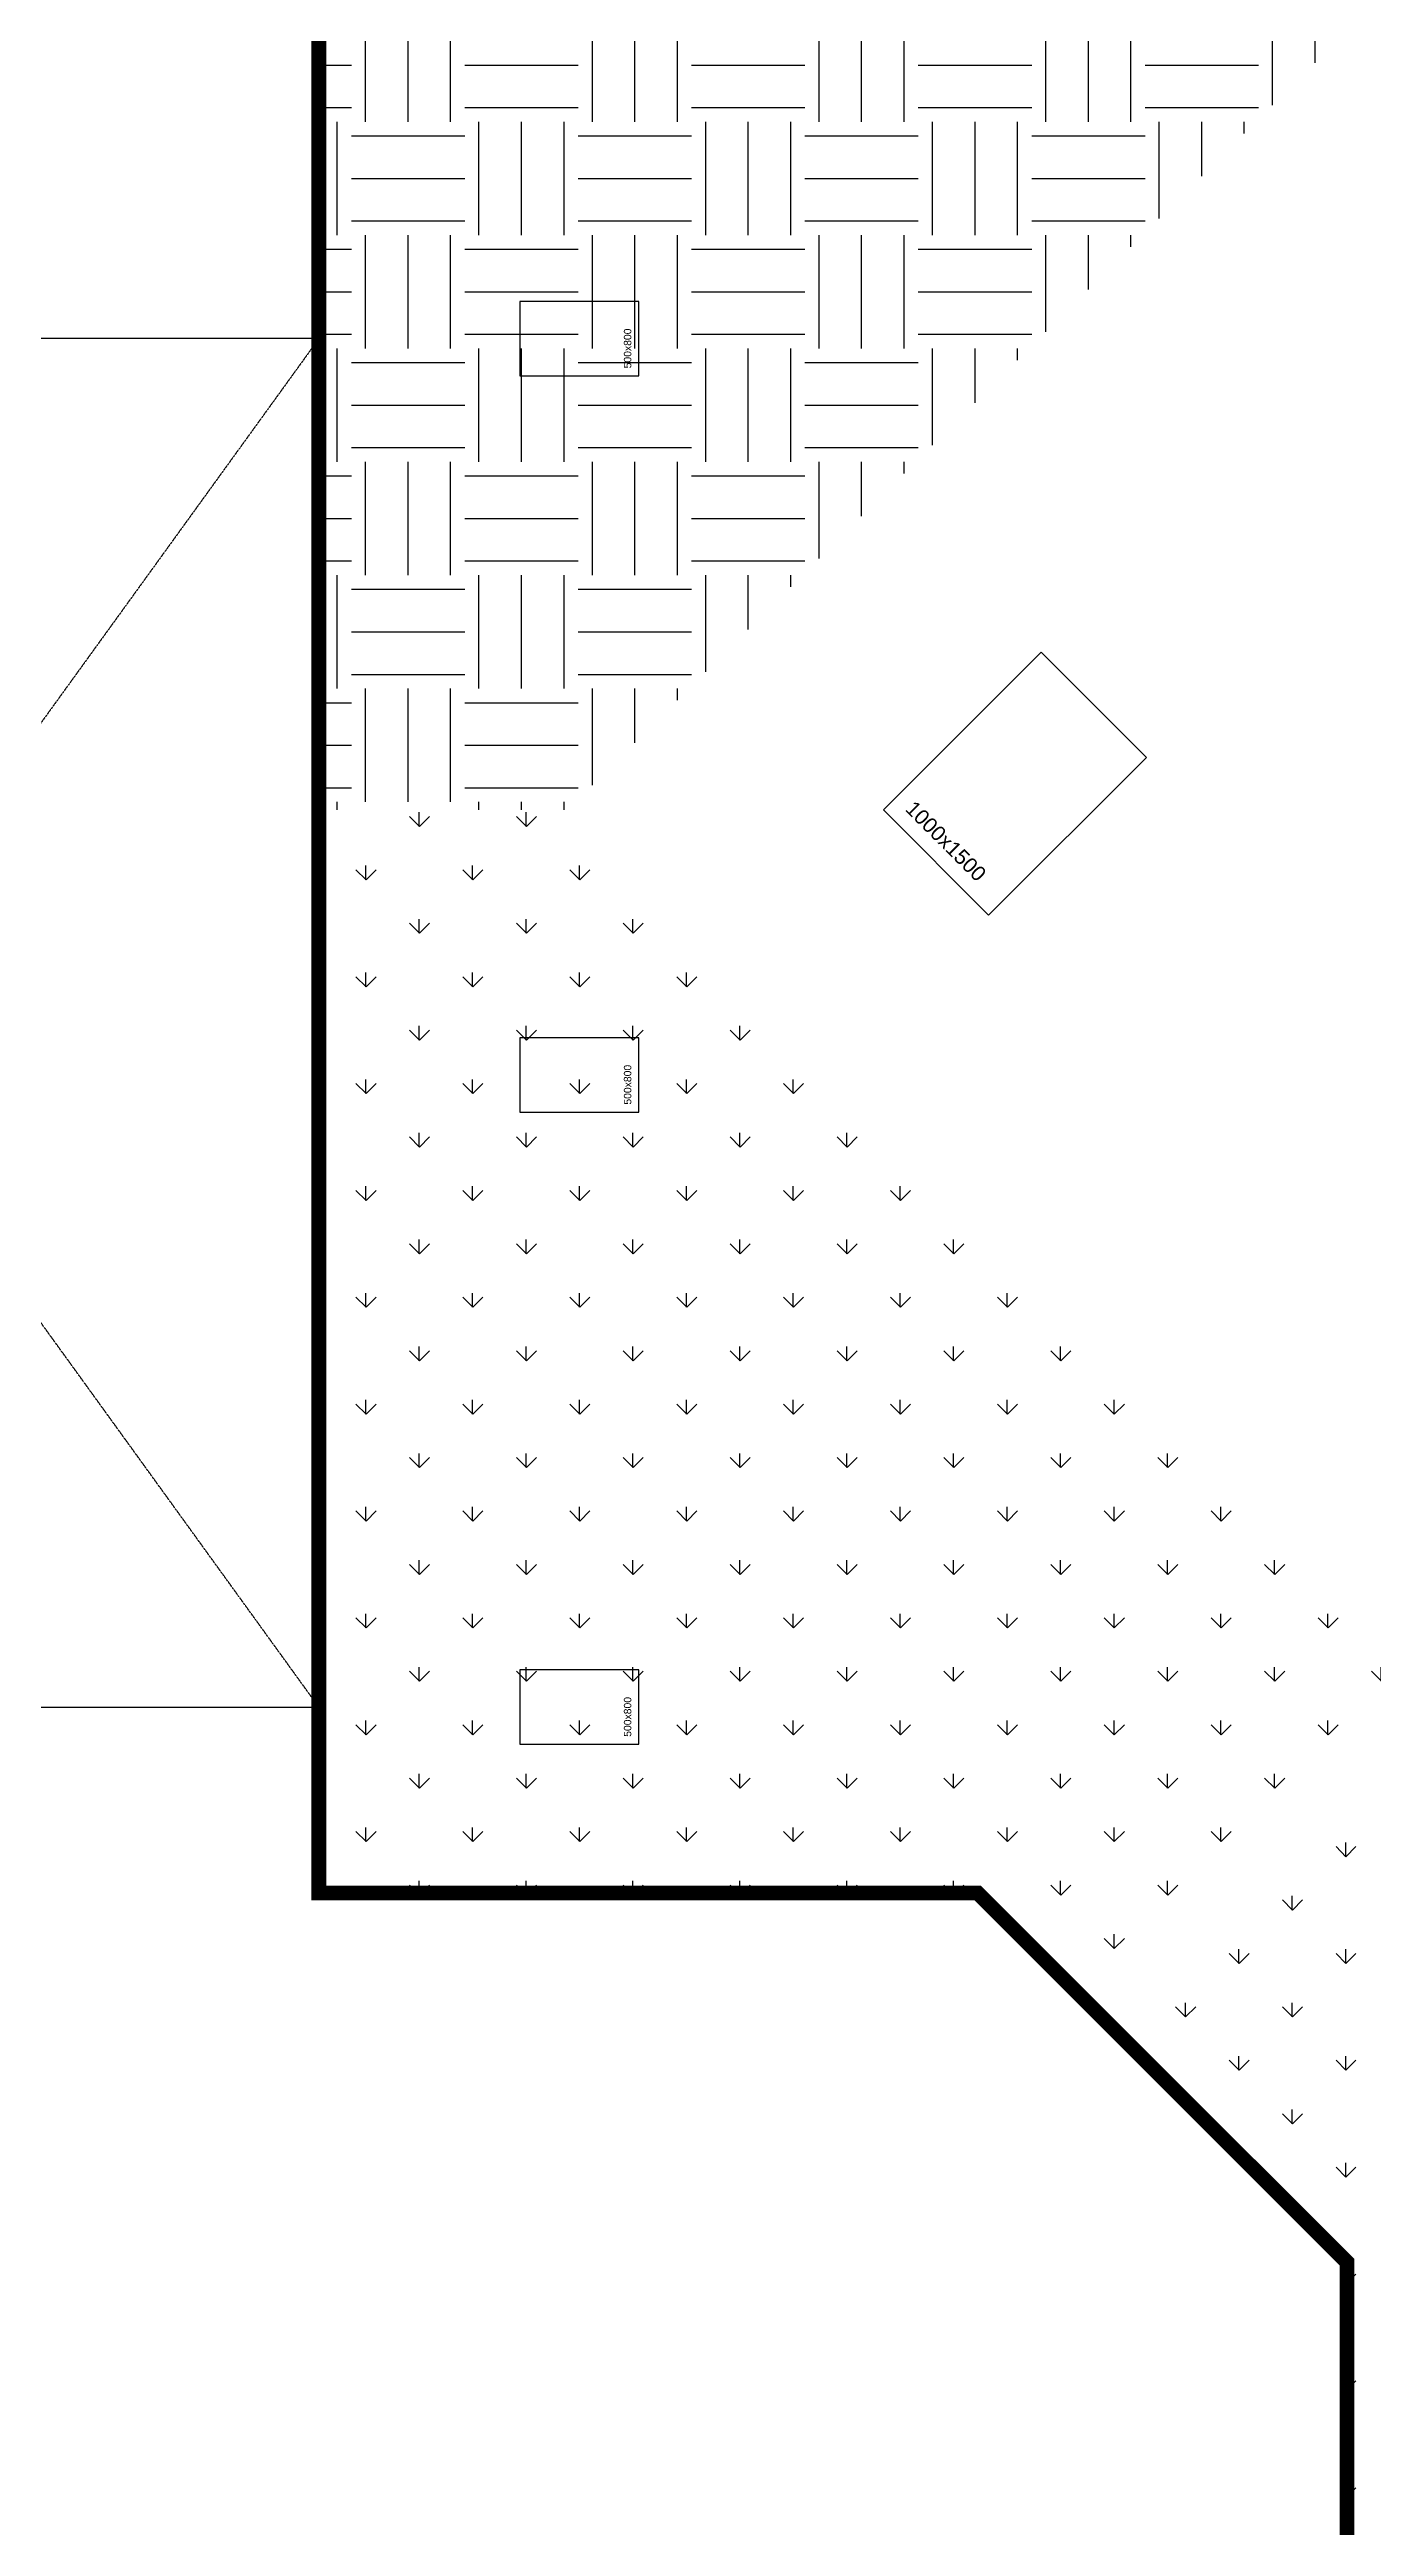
# Model space of a CAD drawing. Header units: millimetres. Extents: x 43843 to 1069877, y 60576 to 148433.
# Drawn here: x 378372 to 387262, y 92653 to 109305 of the extents above; entities that cross this region are included whole.
import ezdxf

# ---------------------------------------------------------------- set-up
doc = ezdxf.new("R2010")
doc.units = ezdxf.units.MM
for name, pattern in [('H', [1.3, 0.8, -0.5]), ('HID', [2.5, 1.5, -1]), ('HIDDEN', [0.375, 0.25, -0.125])]:
    doc.linetypes.add(name, pattern=pattern)
for name, color, linetype in [('8', 8, 'Continuous'), ('S-FND_OUTLINE_공동주택 기초', 1, 'HID'), ('S-FND_내수압 슬래브 구간', 7, 'Continuous'), ('S-HAT', 252, 'Continuous'), ('XR-지하주차장$0$AA-COL', 2, 'Continuous')]:
    doc.layers.add(name, color=color, linetype=linetype)
doc.layers.add('DEFPOINT', color=142, linetype='Continuous', plot=False)
doc.styles.add('XR-지하주차장$0$Standard', font='arial.ttf')

# ---------------------------------------------------------------- blocks, each defined once
blk = doc.blocks.new('zw$D357')
at = {"layer": 'S-HAT'}
h = blk.add_hatch(dxfattribs=at)
h.set_pattern_fill('EARTH', color=256, scale=120)
h.set_pattern_definition([(0, (-331308.7, 2641039.9), (762, 762), [762, -762]), (0, (-331308.7, 2641325.64), (762, 762), [762, -762]), (0, (-331308.7, 2641611.4), (762, 762), [762, -762]), (90, (-331213.4, 2641706.64), (-762, 762), [762, -762]), (90, (-330927.7, 2641706.64), (-762, 762), [762, -762]), (90, (-330641.9, 2641706.64), (-762, 762), [762, -762])])
h.paths.add_polyline_path([(-10760, -17877), (-220, -17877), (356, -18452), (-9088, -27896), (-10760, -27896)])
h = blk.add_hatch(dxfattribs=at)
h.set_pattern_fill('GRASS', color=251, scale=20)
h.set_pattern_definition([(90, (-2673507.57, 440661.74), (-359.21, 359.21), [95.25, -623.17]), (45, (-2673507.6, 440661.74), (-359.210245, 359.210245), [95.25, -412.75]), (135, (-2673507.6, 440661.74), (-359.210245, -359.210245), [95.25, -412.75])])
h.paths.add_polyline_path([(-10760, -35177), (-6332, -35177), (-5407, -36102), (-3569, -34263), (-3144, -33839), (-9088, -27896), (-10760, -27896)])
at = {"layer": 'S-FND_OUTLINE_공동주택 기초', "linetype": 'HIDDEN', "ltscale": 0.5, "const_width": 100}
blk.add_lwpolyline([(0, -55192), (-5376, -55192), (-9370, -48545), (-5012, -45926), (-5388, -45300), (-3850, -44376), (-3850, -37659), (-6332, -35177), (-10760, -35177), (-10760, -17877), (-220, -17877), (356, -18452)], dxfattribs=at)
at = {"layer": 'S-HAT', "color": 251}
for p, q in [((-3857, -34933), (-3924, -34865)), ((-3859, -34932), (-3859, -34837)), ((-3857, -34933), (-3790, -34865)), ((-4216, -35292), (-4284, -35224)), ((-4218, -35292), (-4218, -35196)), ((-4216, -35292), (-4149, -35224)), ((-4575, -35651), (-4643, -35584)), ((-4577, -35651), (-4577, -35555)), ((-4575, -35651), (-4508, -35584)), ((-3857, -35651), (-3924, -35584)), ((-3859, -35651), (-3859, -35555)), ((-3857, -35651), (-3790, -35584)), ((-4935, -36010), (-5002, -35943)), ((-4936, -36010), (-4936, -35915)), ((-4935, -36010), (-4867, -35943)), ((-4216, -36010), (-4284, -35943)), ((-4218, -36010), (-4218, -35915)), ((-4216, -36010), (-4149, -35943)), ((-4575, -36369), (-4643, -36302)), ((-4577, -36369), (-4577, -36274)), ((-4575, -36369), (-4508, -36302)), ((-3857, -36369), (-3924, -36302)), ((-3859, -36369), (-3859, -36274)), ((-3857, -36369), (-3790, -36302)), ((-4218, -36728), (-4218, -36633)), ((-4216, -36729), (-4284, -36661)), ((-4216, -36729), (-4149, -36661)), ((-3857, -37088), (-3924, -37021)), ((-3859, -37088), (-3859, -36992)), ((-3857, -37088), (-3790, -37021)), ((-3850, -37799), (-3790, -37739)), ((-3850, -38518), (-3790, -38457)), ((-3850, -39236), (-3790, -39176))]:
    blk.add_line(p, q, dxfattribs=at)
at = {"layer": 'XR-지하주차장$0$AA-COL'}
for points in [[(-8610, -24977), (-8610, -24477), (-9410, -24477), (-9410, -24977)], [(-6259, -28603), (-5198, -27542), (-5906, -26835), (-6966, -27896)], [(-8610, -29927), (-8610, -29427), (-9410, -29427), (-9410, -29927)], [(-8610, -34177), (-8610, -33677), (-9410, -33677), (-9410, -34177)]]:
    blk.add_lwpolyline(points, close=True, dxfattribs=at)
at = {"layer": 'Defpoints', "style": 'XR-지하주차장$0$Standard'}
for s, height, rotation, p in [('500x800', 50, 90, (-8660, -24927)), ('1000x1500', 100, 315, (-6825, -27896)), ('500x800', 50, 90, (-8660, -29877)), ('500x800', 50, 90, (-8660, -34127))]:
    blk.add_text(s, height=height, rotation=rotation, dxfattribs=at).set_placement(p)
blk = doc.blocks.new('zw$1B46')
at = {"layer": 'S-FND_내수압 슬래브 구간', "color": 1, "linetype": 'H', "lineweight": -2}
for p, q in [((27700, 16251), (24760, 12184)), ((27700, 7050), (24760, 11118))]:
    blk.add_line(p, q, dxfattribs=at)

msp = doc.modelspace()

# ---------------------------------------------------------------- linework, layer by layer
at = {"layer": 'DEFPOINT', "color": 1}
msp.add_lwpolyline([(365131.383, 98160.763), (380181.383, 98160.763), (380181.383, 107361.872), (365131.383, 107361.872)], close=True, dxfattribs=at)

# ---------------------------------------------------------------- block references
msp.add_blockref('zw$1B46', (352481.383, 91110.763))
at = {"layer": '8'}
msp.add_blockref('zw$D357', (390941.011, 132088.525), dxfattribs=at)

doc.saveas('drawing.dxf')
